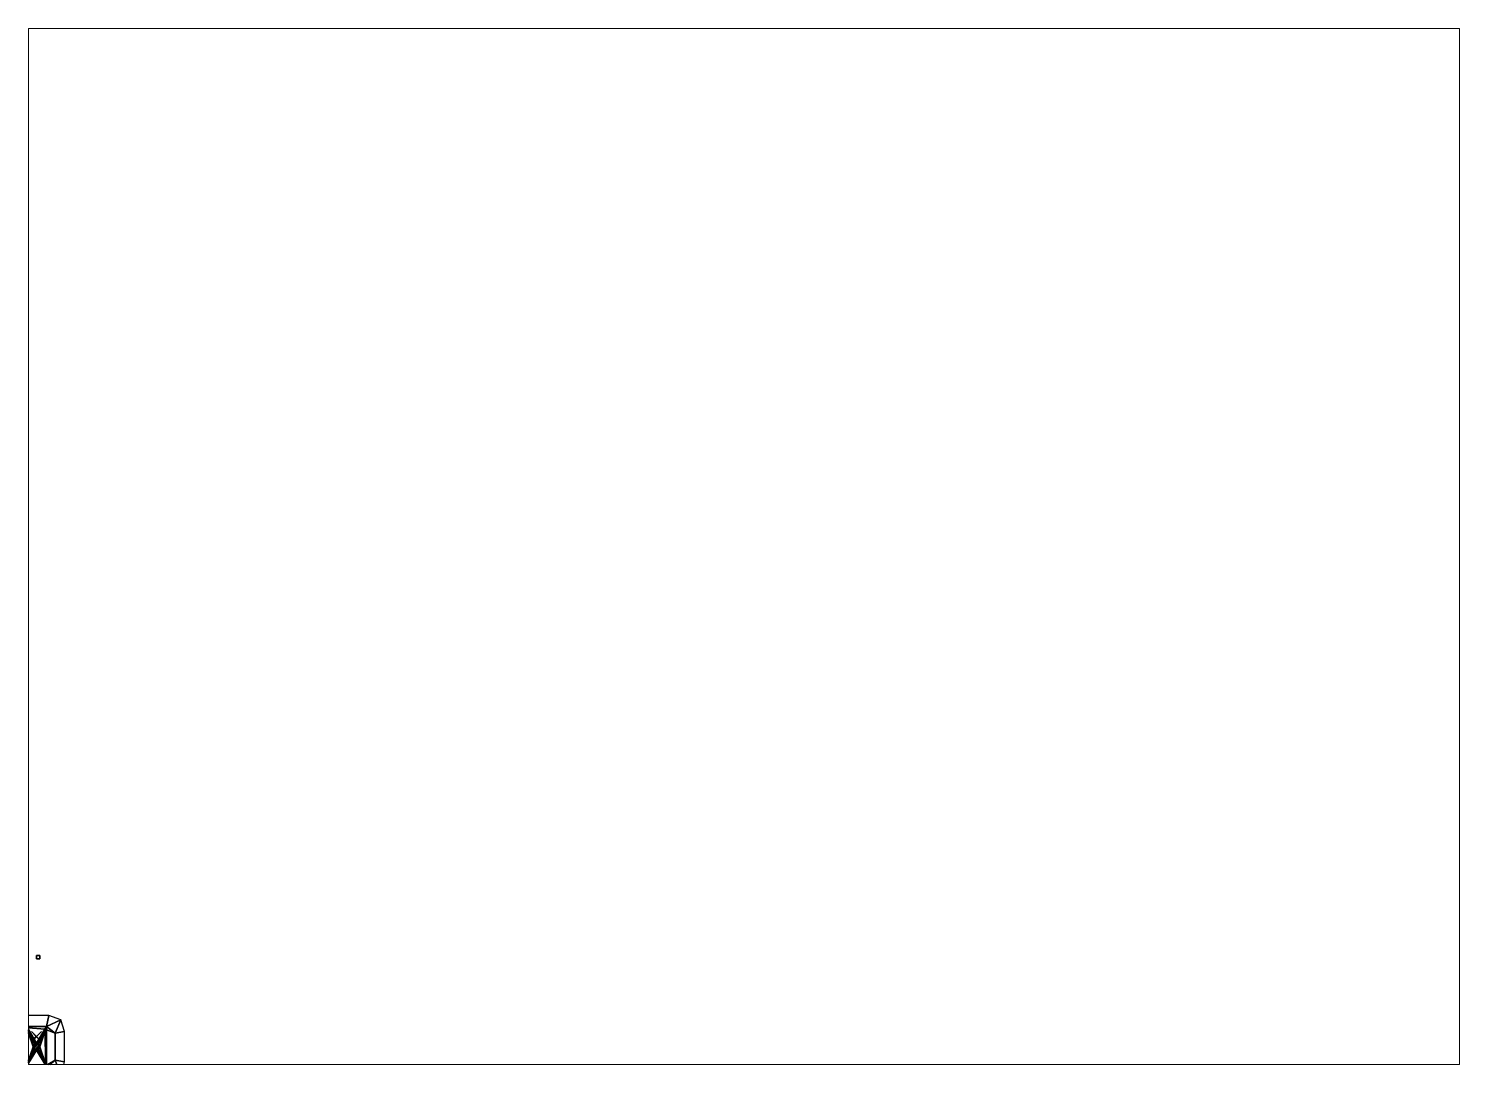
# Paper-space layout 'Layout1' of a CAD drawing. Header units: millimetres. Extents: x 28 to 251, y 20 to 181.
# The model-space entities are those that its viewports show. They can reach past a viewport. Long polylines and large blocks are cut down to what shows.
import ezdxf

# ---------------------------------------------------------------- set-up
doc = ezdxf.new("R2010")
doc.units = ezdxf.units.MM
doc.layers.add('ground', color=3, linetype='Continuous')
doc.layers.add('ground_destroyed', color=6, linetype='Continuous')

msp = doc.modelspace()

# ---------------------------------------------------------------- linework, layer by layer
for points in [[(1, 27.08, 3.57), (1, 27.08, 2.57), (0, 27.08, 2.57), (0, 27.08, 3.57)], [(1, 27.08, 2.57), (1, 26.08, 2.57), (0, 26.08, 2.57), (0, 27.08, 2.57)], [(0, 27.08, 2.57), (0, 26.08, 2.57), (0, 26.08, 3.57), (0, 27.08, 3.57)], [(0, 27.08, 3.57), (0, 26.08, 3.57), (1, 26.08, 3.57), (1, 27.08, 3.57)], [(0, 26.08, 3.57), (0, 26.08, 2.57), (1, 26.08, 2.57), (1, 26.08, 3.57)], [(1, 26.08, 3.57), (1, 26.08, 2.57), (1, 27.08, 2.57), (1, 27.08, 3.57)], [(-1.51, 4.52, 3), (-1.52, 4.52, 3), (-0.03, 3.03, 7), (-0.02, 3.04, 6.99)], [(-1.52, 4.52, 3), (-1.52, 4.51, 3), (-0.04, 3.02, 6.99), (-0.03, 3.03, 7)], [(-1.52, 4.51, 3), (-1.51, 4.51, 3), (-0.03, 3.03, 6.98), (-0.04, 3.02, 6.99)], [(-1.51, 4.51, 3), (-1.51, 4.52, 3), (-0.02, 3.04, 6.99), (-0.03, 3.03, 6.98)], [(1.52, 4.52, 3), (1.51, 4.52, 3), (0.02, 3.04, 6.99), (0.03, 3.03, 7)], [(1.51, 4.52, 3), (1.51, 4.51, 3), (0.03, 3.03, 6.98), (0.02, 3.04, 6.99)], [(1.52, 4.51, 3), (1.52, 4.52, 3), (0.03, 3.03, 7), (0.04, 3.02, 6.99)], [(1.51, 4.51, 3), (1.52, 4.51, 3), (0.04, 3.02, 6.99), (0.03, 3.03, 6.98)], [(-1.52, 1.49, 3), (-1.52, 1.48, 3), (-0.03, 2.97, 7), (-0.04, 2.98, 6.99)], [(-1.51, 1.49, 3), (-1.52, 1.49, 3), (-0.04, 2.98, 6.99), (-0.03, 2.97, 6.98)], [(-1.52, 1.48, 3), (-1.51, 1.48, 3), (-0.02, 2.96, 6.99), (-0.03, 2.97, 7)], [(-1.51, 1.48, 3), (-1.51, 1.49, 3), (-0.03, 2.97, 6.98), (-0.02, 2.96, 6.99)], [(-0.87, 0.5, 3.41), (-1, 0, 3.41), (-1, 0, 3.54), (-0.87, 0.5, 3.54)], [(-0.87, 0.5, 3), (-1, 0, 3), (-1, 0, 3.25), (-0.87, 0.5, 3.25)], [(-0.87, 0.5, 3.54), (-1, 0, 3.54), (-0.9, 0, 3.74), (-0.78, 0.45, 3.74)], [(-0.87, 0.5, 3.25), (-1, 0, 3.25), (-0.8, 0, 3.25), (-0.69, 0.4, 3.25)], [(-1, 0, 3.41), (-0.87, -0.5, 3.41), (-0.87, -0.5, 3.54), (-1, 0, 3.54)], [(-1, 0, 3), (-0.87, -0.5, 3), (-0.87, -0.5, 3.25), (-1, 0, 3.25)], [(-1, 0, 3.54), (-0.87, -0.5, 3.54), (-0.78, -0.45, 3.74), (-0.9, 0, 3.74)], [(-1, 0, 3.25), (-0.87, -0.5, 3.25), (-0.69, -0.4, 3.25), (-0.8, 0, 3.25)], [(-0.78, 0.45, 3.74), (-0.9, 0, 3.74), (-0.8, 0, 3.79), (-0.69, 0.4, 3.79)], [(-0.9, 0, 3.74), (-0.78, -0.45, 3.74), (-0.69, -0.4, 3.79), (-0.8, 0, 3.79)], [(-0.5, 0.87, 3.41), (-0.87, 0.5, 3.41), (-0.87, 0.5, 3.54), (-0.5, 0.87, 3.54)], [(-0.5, 0.87, 3), (-0.87, 0.5, 3), (-0.87, 0.5, 3.25), (-0.5, 0.87, 3.25)], [(-0.5, 0.87, 3.54), (-0.87, 0.5, 3.54), (-0.78, 0.45, 3.74), (-0.45, 0.78, 3.74)], [(-0.5, 0.87, 3.25), (-0.87, 0.5, 3.25), (-0.87, 0.5, 3.41), (-0.5, 0.87, 3.41)], [(-0.87, 0.5, 3.25), (-0.69, 0.4, 3.25), (-0.69, 0.4, 3.41), (-0.87, 0.5, 3.41)], [(-0.4, 0.69, 3.79), (-0.69, 0.4, 3.79), (-0.8, 0, 3.79), (0, 0.8, 3.79)], [(0, 0.8, 3.79), (-0.8, 0, 3.79), (-0.69, -0.4, 3.79), (0.4, 0.69, 3.79)], [(-0.8, 0, 3), (-0.69, 0.4, 3), (-0.69, 0.4, 3.25), (-0.8, 0, 3.25)], [(-0.69, -0.4, 3), (-0.8, 0, 3), (-0.8, 0, 3.25), (-0.69, -0.4, 3.25)], [(-0.45, 0.78, 3.74), (-0.78, 0.45, 3.74), (-0.69, 0.4, 3.79), (-0.4, 0.69, 3.79)], [(-0.69, 0.4, 3), (-0.4, 0.69, 3), (-0.4, 0.69, 3.25), (-0.69, 0.4, 3.25)], [(0.4, 0.69, 3.79), (-0.69, -0.4, 3.79), (-0.4, -0.69, 3.79), (0.69, 0.4, 3.79)], [(0, 1, 3.54), (-0.5, 0.87, 3.54), (-0.45, 0.78, 3.74), (0, 0.9, 3.74)], [(0, 1, 3.25), (-0.5, 0.87, 3.25), (-0.4, 0.69, 3.25), (0, 0.8, 3.25)], [(0, 1, 3), (-0.5, 0.87, 3), (-0.5, 0.87, 3.25), (0, 1, 3.25)], [(0, 1, 3.41), (-0.5, 0.87, 3.41), (-0.5, 0.87, 3.54), (0, 1, 3.54)], [(-0.4, 0.69, 3.25), (-0.5, 0.87, 3.25), (-0.5, 0.87, 3.41), (-0.4, 0.69, 3.41)], [(0, 0.9, 3.74), (-0.45, 0.78, 3.74), (-0.4, 0.69, 3.79), (0, 0.8, 3.79)], [(-0.4, 0.69, 3), (0, 0.8, 3), (0, 0.8, 3.25), (-0.4, 0.69, 3.25)], [(0.69, 0.4, 3.79), (-0.4, -0.69, 3.79), (0, -0.8, 3.79), (0.8, 0, 3.79)], [(-0.04, 3.04, 8), (-0.05, 3, 8), (-0.04, 2.96, 8), (0, 3.05, 8)], [(-0.04, 3.04, 3), (-0.05, 3, 3), (-0.05, 3, 8), (-0.04, 3.04, 8)], [(-0.05, 3, 3), (-0.04, 2.96, 3), (-0.04, 2.96, 8), (-0.05, 3, 8)], [(0, 3.05, 3), (-0.04, 3.04, 3), (-0.04, 3.04, 8), (0, 3.05, 8)], [(0, 3.05, 8), (-0.04, 2.96, 8), (0, 2.95, 8), (0.04, 3.04, 8)], [(-0.03, 3.01, 8), (-0.04, 3, 8), (-0.04, 3, 9), (-0.03, 3.01, 9)], [(-0.03, 3.01, 9), (-0.04, 3, 9), (-0.03, 2.99, 9), (-0.02, 3, 9)], [(-0.04, 3, 8), (-0.03, 2.99, 8), (-0.03, 2.99, 9), (-0.04, 3, 9)], [(-0.04, 2.96, 3), (0, 2.95, 3), (0, 2.95, 8), (-0.04, 2.96, 8)], [(-0.02, 3, 8), (-0.03, 3.01, 8), (-0.03, 3.01, 9), (-0.02, 3, 9)], [(-0.03, 2.99, 8), (-0.02, 3, 8), (-0.02, 3, 9), (-0.03, 2.99, 9)], [(0.04, 3.04, 3), (0, 3.05, 3), (0, 3.05, 8), (0.04, 3.04, 8)], [(0.04, 3.04, 8), (0, 2.95, 8), (0.04, 2.96, 8), (0.05, 3, 8)], [(0, 2.95, 3), (0.04, 2.96, 3), (0.04, 2.96, 8), (0, 2.95, 8)], [(0.5, 0.87, 3.54), (0, 1, 3.54), (0, 0.9, 3.74), (0.45, 0.78, 3.74)], [(0.5, 0.87, 3), (0, 1, 3), (0, 1, 3.25), (0.5, 0.87, 3.25)], [(0.5, 0.87, 3.25), (0, 1, 3.25), (0, 0.8, 3.25), (0.4, 0.69, 3.25)], [(0.5, 0.87, 3.41), (0, 1, 3.41), (0, 1, 3.54), (0.5, 0.87, 3.54)], [(0.45, 0.78, 3.74), (0, 0.9, 3.74), (0, 0.8, 3.79), (0.4, 0.69, 3.79)], [(0, 0.8, 3), (0.4, 0.69, 3), (0.4, 0.69, 3.25), (0, 0.8, 3.25)], [(0.8, 0, 3.79), (0, -0.8, 3.79), (0.4, -0.69, 3.79), (0.69, -0.4, 3.79)], [(1.51, 1.48, 3), (1.52, 1.48, 3), (0.03, 2.97, 7), (0.02, 2.96, 6.99)], [(1.51, 1.49, 3), (1.51, 1.48, 3), (0.02, 2.96, 6.99), (0.03, 2.97, 6.98)], [(1.52, 1.48, 3), (1.52, 1.49, 3), (0.04, 2.98, 6.99), (0.03, 2.97, 7)], [(1.52, 1.49, 3), (1.51, 1.49, 3), (0.03, 2.97, 6.98), (0.04, 2.98, 6.99)], [(0.05, 3, 3), (0.04, 3.04, 3), (0.04, 3.04, 8), (0.05, 3, 8)], [(0.04, 2.96, 3), (0.05, 3, 3), (0.05, 3, 8), (0.04, 2.96, 8)], [(0.5, 0.87, 3.25), (0.4, 0.69, 3.25), (0.4, 0.69, 3.41), (0.5, 0.87, 3.41)], [(0.78, 0.45, 3.74), (0.45, 0.78, 3.74), (0.4, 0.69, 3.79), (0.69, 0.4, 3.79)], [(0.4, 0.69, 3), (0.69, 0.4, 3), (0.69, 0.4, 3.25), (0.4, 0.69, 3.25)], [(0.87, 0.5, 3.54), (0.5, 0.87, 3.54), (0.45, 0.78, 3.74), (0.78, 0.45, 3.74)], [(0.87, 0.5, 3.25), (0.5, 0.87, 3.25), (0.5, 0.87, 3.41), (0.87, 0.5, 3.41)], [(0.87, 0.5, 3), (0.5, 0.87, 3), (0.5, 0.87, 3.25), (0.87, 0.5, 3.25)], [(0.87, 0.5, 3.41), (0.5, 0.87, 3.41), (0.5, 0.87, 3.54), (0.87, 0.5, 3.54)], [(0.69, 0.4, 3.25), (0.87, 0.5, 3.25), (0.87, 0.5, 3.41), (0.69, 0.4, 3.41)], [(1, 0, 3.25), (0.87, 0.5, 3.25), (0.69, 0.4, 3.25), (0.8, 0, 3.25)], [(0.9, 0, 3.74), (0.78, 0.45, 3.74), (0.69, 0.4, 3.79), (0.8, 0, 3.79)], [(0.69, 0.4, 3), (0.8, 0, 3), (0.8, 0, 3.25), (0.69, 0.4, 3.25)], [(0.78, -0.45, 3.74), (0.9, 0, 3.74), (0.8, 0, 3.79), (0.69, -0.4, 3.79)], [(1, 0, 3.54), (0.87, 0.5, 3.54), (0.78, 0.45, 3.74), (0.9, 0, 3.74)], [(0.87, -0.5, 3.54), (1, 0, 3.54), (0.9, 0, 3.74), (0.78, -0.45, 3.74)], [(1, 0, 3), (0.87, 0.5, 3), (0.87, 0.5, 3.25), (1, 0, 3.25)], [(1, 0, 3.41), (0.87, 0.5, 3.41), (0.87, 0.5, 3.54), (1, 0, 3.54)], [(-0.69, -0.4, 3.25), (-0.87, -0.5, 3.25), (-0.87, -0.5, 3.41), (-0.69, -0.4, 3.41)], [(-0.87, -0.5, 3.54), (-0.5, -0.87, 3.54), (-0.45, -0.78, 3.74), (-0.78, -0.45, 3.74)], [(-0.87, -0.5, 3.25), (-0.5, -0.87, 3.25), (-0.5, -0.87, 3.41), (-0.87, -0.5, 3.41)], [(-0.87, -0.5, 3), (-0.5, -0.87, 3), (-0.5, -0.87, 3.25), (-0.87, -0.5, 3.25)], [(-0.87, -0.5, 3.41), (-0.5, -0.87, 3.41), (-0.5, -0.87, 3.54), (-0.87, -0.5, 3.54)], [(-0.78, -0.45, 3.74), (-0.45, -0.78, 3.74), (-0.4, -0.69, 3.79), (-0.69, -0.4, 3.79)], [(-0.4, -0.69, 3), (-0.69, -0.4, 3), (-0.69, -0.4, 3.25), (-0.4, -0.69, 3.25)], [(-0.5, -0.87, 3.25), (-0.4, -0.69, 3.25), (-0.4, -0.69, 3.41), (-0.5, -0.87, 3.41)], [(-0.5, -0.87, 3.25), (0, -1, 3.25), (0, -0.8, 3.25), (-0.4, -0.69, 3.25)], [(-0.5, -0.87, 3.54), (0, -1, 3.54), (0, -0.9, 3.74), (-0.45, -0.78, 3.74)], [(-0.5, -0.87, 3), (0, -1, 3), (0, -1, 3.25), (-0.5, -0.87, 3.25)], [(-0.5, -0.87, 3.41), (0, -1, 3.41), (0, -1, 3.54), (-0.5, -0.87, 3.54)], [(-0.45, -0.78, 3.74), (0, -0.9, 3.74), (0, -0.8, 3.79), (-0.4, -0.69, 3.79)], [(0, -0.8, 3), (-0.4, -0.69, 3), (-0.4, -0.69, 3.25), (0, -0.8, 3.25)], [(0, -0.9, 3.74), (0.45, -0.78, 3.74), (0.4, -0.69, 3.79), (0, -0.8, 3.79)], [(0, -1, 3.25), (0.5, -0.87, 3.25), (0.4, -0.69, 3.25), (0, -0.8, 3.25)], [(0.4, -0.69, 3), (0, -0.8, 3), (0, -0.8, 3.25), (0.4, -0.69, 3.25)], [(0, -1, 3.54), (0.5, -0.87, 3.54), (0.45, -0.78, 3.74), (0, -0.9, 3.74)], [(0, -1, 3), (0.5, -0.87, 3), (0.5, -0.87, 3.25), (0, -1, 3.25)], [(0, -1, 3.41), (0.5, -0.87, 3.41), (0.5, -0.87, 3.54), (0, -1, 3.54)], [(0.45, -0.78, 3.74), (0.78, -0.45, 3.74), (0.69, -0.4, 3.79), (0.4, -0.69, 3.79)], [(0.69, -0.4, 3), (0.4, -0.69, 3), (0.4, -0.69, 3.25), (0.69, -0.4, 3.25)], [(0.4, -0.69, 3.25), (0.5, -0.87, 3.25), (0.5, -0.87, 3.41), (0.4, -0.69, 3.41)], [(0.5, -0.87, 3.54), (0.87, -0.5, 3.54), (0.78, -0.45, 3.74), (0.45, -0.78, 3.74)], [(0.5, -0.87, 3.25), (0.87, -0.5, 3.25), (0.87, -0.5, 3.41), (0.5, -0.87, 3.41)], [(0.5, -0.87, 3), (0.87, -0.5, 3), (0.87, -0.5, 3.25), (0.5, -0.87, 3.25)], [(0.5, -0.87, 3.41), (0.87, -0.5, 3.41), (0.87, -0.5, 3.54), (0.5, -0.87, 3.54)], [(0.8, 0, 3), (0.69, -0.4, 3), (0.69, -0.4, 3.25), (0.8, 0, 3.25)], [(0.87, -0.5, 3.25), (1, 0, 3.25), (0.8, 0, 3.25), (0.69, -0.4, 3.25)], [(0.87, -0.5, 3.25), (0.69, -0.4, 3.25), (0.69, -0.4, 3.41), (0.87, -0.5, 3.41)], [(0.87, -0.5, 3), (1, 0, 3), (1, 0, 3.25), (0.87, -0.5, 3.25)], [(0.87, -0.5, 3.41), (1, 0, 3.41), (1, 0, 3.54), (0.87, -0.5, 3.54)]]:
    msp.add_3dface(points)
at = {"layer": 'ground'}
for points in [[(-3.67, 9.22), (-7.2, 8.01), (-7.2, 8.01), (-3, 6, 3)], [(-3.67, 9.22), (-3, 6, 3), (3, 6, 3), (3.67, 9.22)], [(7.2, 8.01), (3.67, 9.22), (3.67, 9.22), (3, 6, 3)], [(-7.2, 8.01), (-5, 4, 3), (-5, 4, 3), (-3, 6, 3)], [(-5, -4, 3), (-3, -6, 3), (-3, 6, 3), (-5, 4, 3)], [(-3, -6, 3), (-1, 0, 3), (-1, 0, 3), (-3, 6, 3)], [(-1, 0, 3), (-0.87, 0.5, 3), (-0.87, 0.5, 3), (-3, 6, 3)], [(-0.87, 0.5, 3), (-0.5, 0.87, 3), (-0.5, 0.87, 3), (-3, 6, 3)], [(-0.5, 0.87, 3), (0, 1, 3), (0, 1, 3), (-3, 6, 3)], [(0, 1, 3), (3, 6, 3), (3, 6, 3), (-3, 6, 3)], [(0.5, 0.87, 3), (3, 6, 3), (3, 6, 3), (0, 1, 3)], [(0.87, 0.5, 3), (3, 6, 3), (3, 6, 3), (0.5, 0.87, 3)], [(1, 0, 3), (3, 6, 3), (3, 6, 3), (0.87, 0.5, 3)], [(3, -6, 3), (3, 6, 3), (3, 6, 3), (1, 0, 3)], [(5.51, 4, 3), (7.2, 8.01), (7.2, 8.01), (3, 6, 3)], [(3, -6, 3), (5.51, -4, 3), (5.51, 4, 3), (3, 6, 3)], [(8.37, 4.48), (7.2, 8.01), (7.2, 8.01), (5.51, 4, 3)], [(8.37, 4.48), (5.51, 4, 3), (5.51, -4, 3), (8.37, -4.48)], [(-0.87, -0.5, 3), (-1, 0, 3), (-1, 0, 3), (-3, -6, 3)], [(-3, -6, 3), (-5, -4, 3), (-5, -4, 3), (-7.2, -8.01)], [(-0.5, -0.87, 3), (-0.87, -0.5, 3), (-0.87, -0.5, 3), (-3, -6, 3)], [(0, -1, 3), (-0.5, -0.87, 3), (-0.5, -0.87, 3), (-3, -6, 3)], [(3, -6, 3), (0, -1, 3), (0, -1, 3), (-3, -6, 3)], [(3, -6, 3), (0.5, -0.87, 3), (0.5, -0.87, 3), (0, -1, 3)], [(3, -6, 3), (0.87, -0.5, 3), (0.87, -0.5, 3), (0.5, -0.87, 3)], [(3, -6, 3), (1, 0, 3), (1, 0, 3), (0.87, -0.5, 3)], [(3, -6, 3), (7.2, -8.01), (7.2, -8.01), (5.51, -4, 3)], [(7.2, -8.01), (8.37, -4.48), (8.37, -4.48), (5.51, -4, 3)], [(-3, -6, 3), (-7.2, -8.01), (-7.2, -8.01), (-3.67, -9.22)], [(3.67, -9.22), (3, -6, 3), (-3, -6, 3), (-3.67, -9.22)], [(3, -6, 3), (3.67, -9.22), (3.67, -9.22), (7.2, -8.01)]]:
    msp.add_3dface(points, dxfattribs=at)
at = {"layer": 'ground_destroyed'}
for points in [[(-3.67, 9.22), (-7.2, 8.01), (-7.2, 8.01), (-3, 6, 3)], [(-3.67, 9.22), (-3, 6, 3), (3, 6, 3), (3.67, 9.22)], [(7.2, 8.01), (3.67, 9.22), (3.67, 9.22), (3, 6, 3)], [(-7.2, 8.01), (-5, 4, 3), (-5, 4, 3), (-3, 6, 3)], [(-5, 4, 3), (-2.64, 5.61, 1.96), (-2.64, 5.61, 1.96), (-3, 6, 3)], [(-5, -4, 3), (-2.76, -5.35, 2.92), (-2.64, 5.61, 1.96), (-5, 4, 3)], [(-3, 6, 3), (-2.64, 5.61, 1.96), (2.48, 5.21, 1.99), (3, 6, 3)], [(-2.76, -5.35, 2.92), (-1, 0, 2.45), (-1, 0, 2.45), (-2.64, 5.61, 1.96)], [(0, 1, 2.36), (2.48, 5.21, 1.99), (2.48, 5.21, 1.99), (-2.64, 5.61, 1.96)], [(-1, 0, 2.45), (-0.87, 0.5, 2.41), (-0.87, 0.5, 2.41), (-2.64, 5.61, 1.96)], [(-0.5, 0.86, 2.37), (0, 1, 2.36), (0, 1, 2.36), (-2.64, 5.61, 1.96)], [(-0.87, 0.5, 2.41), (-0.5, 0.86, 2.37), (-0.5, 0.86, 2.37), (-2.64, 5.61, 1.96)], [(0.5, 0.86, 2.37), (2.48, 5.21, 1.99), (2.48, 5.21, 1.99), (0, 1, 2.36)], [(0.87, 0.5, 2.41), (2.48, 5.21, 1.99), (2.48, 5.21, 1.99), (0.5, 0.86, 2.37)], [(1, 0, 2.45), (2.48, 5.21, 1.99), (2.48, 5.21, 1.99), (0.87, 0.5, 2.41)], [(2.83, -5.58, 2.94), (2.48, 5.21, 1.99), (2.48, 5.21, 1.99), (1, 0, 2.45)], [(5.51, 4, 3), (3, 6, 3), (3, 6, 3), (2.48, 5.21, 1.99)], [(2.83, -5.58, 2.94), (5.51, -4, 3), (5.51, 4, 3), (2.48, 5.21, 1.99)], [(5.51, 4, 3), (7.2, 8.01), (7.2, 8.01), (3, 6, 3)], [(8.37, 4.48), (7.2, 8.01), (7.2, 8.01), (5.51, 4, 3)], [(8.37, 4.48), (5.51, 4, 3), (5.51, -4, 3), (8.37, -4.48)], [(-0.87, -0.5, 2.49), (-1, 0, 2.45), (-1, 0, 2.45), (-2.76, -5.35, 2.92)], [(-3, -6, 3), (-5, -4, 3), (-5, -4, 3), (-7.2, -8.01)], [(-3, -6, 3), (-2.76, -5.35, 2.92), (-2.76, -5.35, 2.92), (-5, -4, 3)], [(-0.5, -0.86, 2.53), (-0.87, -0.5, 2.49), (-0.87, -0.5, 2.49), (-2.76, -5.35, 2.92)], [(0, -1, 2.54), (-0.5, -0.86, 2.53), (-0.5, -0.86, 2.53), (-2.76, -5.35, 2.92)], [(2.83, -5.58, 2.94), (0, -1, 2.54), (0, -1, 2.54), (-2.76, -5.35, 2.92)], [(2.83, -5.58, 2.94), (0.5, -0.86, 2.53), (0.5, -0.86, 2.53), (0, -1, 2.54)], [(2.83, -5.58, 2.94), (0.87, -0.5, 2.49), (0.87, -0.5, 2.49), (0.5, -0.86, 2.53)], [(2.83, -5.58, 2.94), (1, 0, 2.45), (1, 0, 2.45), (0.87, -0.5, 2.49)], [(5.51, -4, 3), (2.83, -5.58, 2.94), (2.83, -5.58, 2.94), (3, -6, 3)], [(3, -6, 3), (7.2, -8.01), (7.2, -8.01), (5.51, -4, 3)], [(7.2, -8.01), (8.37, -4.48), (8.37, -4.48), (5.51, -4, 3)], [(-3, -6, 3), (-7.2, -8.01), (-7.2, -8.01), (-3.67, -9.22)], [(3.67, -9.22), (3, -6, 3), (-3, -6, 3), (-3.67, -9.22)], [(3, -6, 3), (2.83, -5.58, 2.94), (-2.76, -5.35, 2.92), (-3, -6, 3)], [(3, -6, 3), (3.67, -9.22), (3.67, -9.22), (7.2, -8.01)]]:
    msp.add_3dface(points, dxfattribs=at)

psp = doc.layouts.get("Layout1")

# ---------------------------------------------------------------- viewports
at = {"layer": '0'}
psp.add_viewport(center=(139.22, 100.81), size=(222.76, 161.29), view_center_point=(210, 148.5), view_height=307.4901, dxfattribs=at)

doc.saveas('drawing.dxf')
